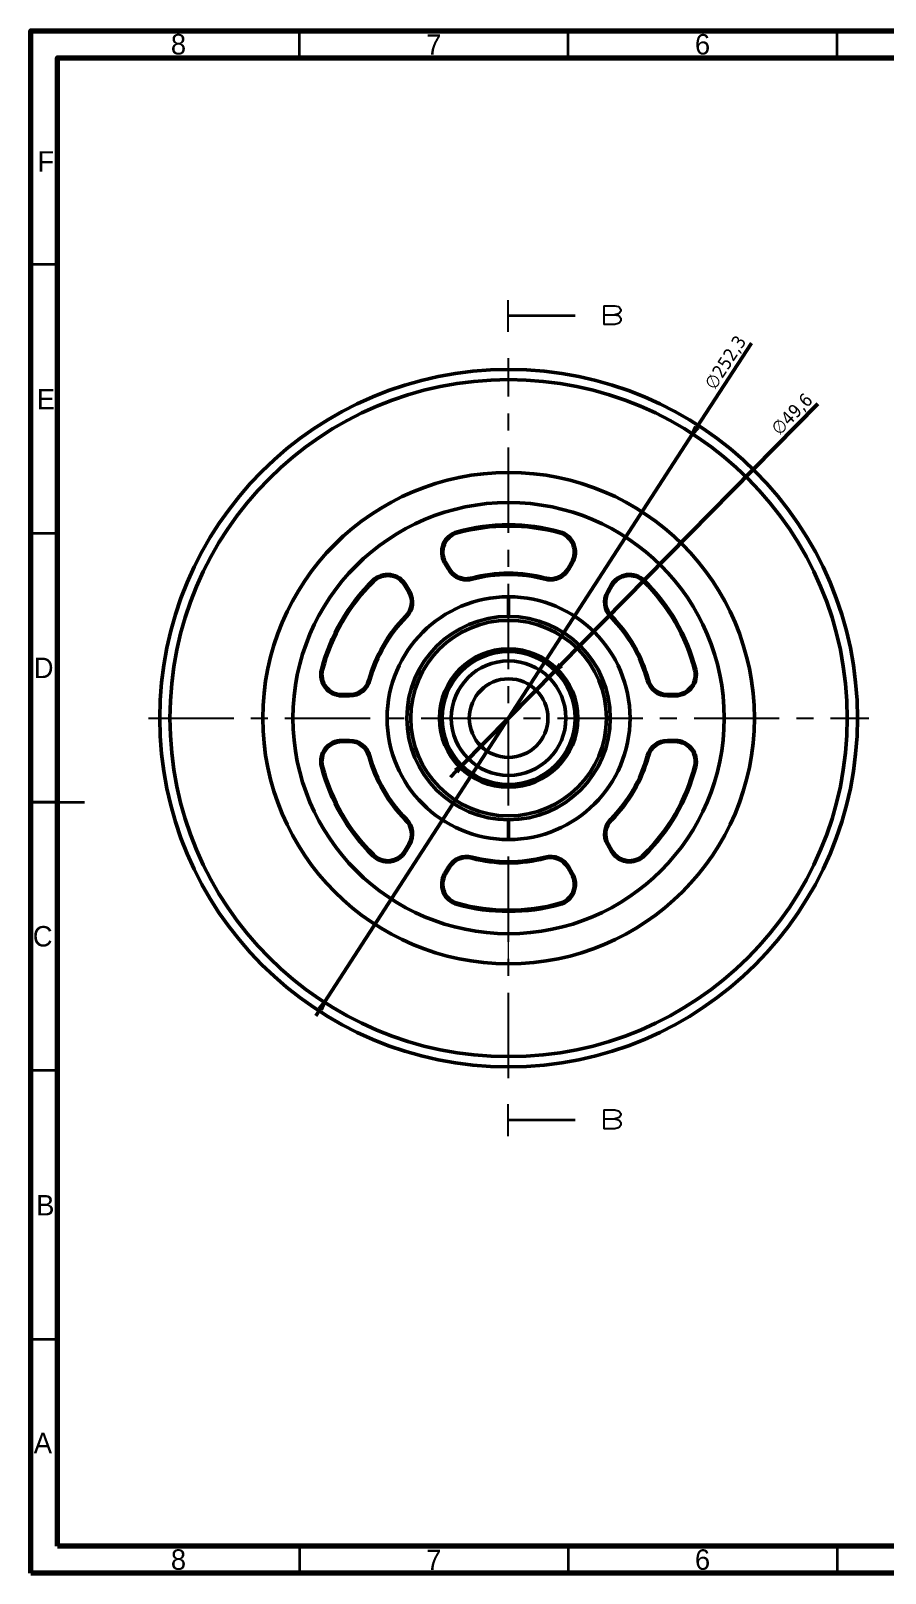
# Model space of a CAD drawing. Header units: millimetres. Extents: x 0 to 6592, y -2299 to 699.
# Drawn here: x 1549 to 1867, y -300 to 274 of the extents above; entities that cross this region are included whole.
import ezdxf

# ---------------------------------------------------------------- set-up
doc = ezdxf.new("R2010")
doc.units = ezdxf.units.MM
doc.linetypes.add('CENTER', pattern=[50.8, 31.75, -6.35, 6.35, -6.35])
doc.layers.add('10', color=7, linetype='Continuous', true_color=0xffffff)
doc.layers.add('11', color=7, linetype='Continuous', true_color=0xffffff)
doc.layers.add('dldam', color=7, linetype='Continuous', lineweight=50)
doc.layers.add('dtam', color=92, linetype='CENTER', lineweight=25)
doc.styles.add('blockfont', font='simplex.shx')
doc.styles.add('PDF Century Gothic', font='GOTHIC.TTF')
doc.styles.get("Standard").update_dxf_attribs({"font": 'tahoma.ttf'})
doc.dimstyles.new('TCVN', dxfattribs={"dimtxt": 5, "dimasz": 3, "dimexe": 2, "dimexo": 0, "dimtad": 1, "dimdec": 1, "dimtxsty": 'Standard', "dimblk": 'OPEN', "dimcen": 2.5, "dimclrd": 256, "dimclre": 256, "dimadec": 1, "dimazin": 0, "dimtfac": 1, "dimtdec": 1, "dimtmove": 0, "dimatfit": 3, "dimfxl": 1, "dimlwd": -1, "dimlwe": -1, "dimarcsym": 0})

# ---------------------------------------------------------------- blocks, each defined once
blk = doc.blocks.new('ASSORTED_DRAFT1')
at = {"color": 18, "lineweight": 70}
blk.add_solid([(386.97, 378.25), (393.97, 380.13), (393.97, 376.38), (386.97, 378.25)], dxfattribs=at)
blk = doc.blocks.new('ASSORTED_DRAFT2')
at = {"color": 18, "lineweight": 70}
blk.add_solid([(386.97, 677.83), (393.97, 679.71), (393.97, 675.96), (386.97, 677.83)], dxfattribs=at)
blk = doc.blocks.new('_Open')
at = {"color": 0, "linetype": 'ByBlock', "lineweight": -2}
for p, q in [((-1, 0.17), (0, 0)), ((-1, -0.17), (0, 0)), ((0, 0), (-1, 0))]:
    blk.add_line(p, q, dxfattribs=at)
blk = doc.blocks.new('*D35')
at = {"layer": 'Defpoints', "color": 0, "transparency": 16777216}
for p in [(1795.68, 124.07), (1658.61, -87.69)]:
    blk.add_point(p, dxfattribs=at)
at = {"layer": 'dldam', "transparency": 16777216}
for p, q in [((1817.57, 157.9), (1797.31, 126.59)), ((1658.61, -87.69), (1795.68, 124.07)), ((1656.98, -90.21), (1655.35, -92.73))]:
    blk.add_line(p, q, dxfattribs=at)
at = {"layer": 'dldam', "transparency": 16777216, "xscale": 3, "yscale": 3, "zscale": 3}
for p, rotation in [((1795.68, 124.07), 237.0872162207584), ((1658.61, -87.69), 57.08721622075846)]:
    blk.add_blockref('_Open', p, dxfattribs=dict(at, rotation=rotation))
at = {"layer": 'dldam', "color": 0, "transparency": 16777216, "insert": (1808.16, 150.53), "char_height": 5, "attachment_point": 5, "rotation": 57.08722}
blk.add_mtext('∅252,3', dxfattribs=at)
blk = doc.blocks.new('*D36')
at = {"layer": 'Defpoints', "color": 0, "transparency": 16777216}
for p in [(1744.52, 35.85), (1709.77, 0.53)]:
    blk.add_point(p, dxfattribs=at)
at = {"layer": 'dldam', "transparency": 16777216}
for p, q in [((1842.34, 135.28), (1746.62, 37.99)), ((1709.77, 0.53), (1744.52, 35.85)), ((1707.67, -1.61), (1705.56, -3.75))]:
    blk.add_line(p, q, dxfattribs=at)
at = {"layer": 'dldam', "transparency": 16777216, "xscale": 3, "yscale": 3, "zscale": 3}
for p, rotation in [((1744.52, 35.85), 225.4677685753531), ((1709.77, 0.53), 45.46776857535314)]:
    blk.add_blockref('_Open', p, dxfattribs=dict(at, rotation=rotation))
at = {"layer": 'dldam', "color": 0, "transparency": 16777216, "insert": (1832.9, 131.24), "char_height": 5, "attachment_point": 5, "rotation": 45.46777}
blk.add_mtext('∅49,6', dxfattribs=at)

msp = doc.modelspace()

# ---------------------------------------------------------------- hatches: boundary and pattern name
at = {"layer": 'dldam', "true_color": 0x139b48}
h = msp.add_hatch(dxfattribs=at)
h.set_pattern_fill('ANSI31', color=114, scale=2)
edge = h.paths.add_edge_path()
edge.add_line((1949.02, 71.94), (1936.43, 71.61))
edge.add_line((1936.43, 71.61), (1936.43, 63.41))
edge.add_spline(control_points=[(1936.43, 63.41), (1932.19, 60.96), (1927.94, 58.51), (1923.7, 56.06)], knot_values=[0, 0, 0, 0, 1, 1, 1, 1], degree=3, periodic=0)
edge.add_line((1923.7, 56.06), (1923.7, 42.96))
edge.add_line((1923.7, 42.96), (1949.02, 42.96))
edge.add_line((1949.02, 42.96), (1949.02, 71.94))
edge = h.paths.add_edge_path()
edge.add_line((1961.6, 63.41), (1961.6, 71.61))
edge.add_line((1961.6, 71.61), (1949.02, 71.94))
edge.add_line((1949.02, 71.94), (1949.02, 42.96))
edge.add_line((1949.02, 42.96), (1974.34, 42.96))
edge.add_line((1974.34, 42.96), (1974.34, 56.06))
edge.add_spline(control_points=[(1974.34, 56.06), (1970.09, 58.51), (1965.85, 60.96), (1961.6, 63.41)], knot_values=[0, 0, 0, 0, 1, 1, 1, 1], degree=3, periodic=0)
edge = h.paths.add_edge_path()
edge.add_line((1974.34, -6.59), (1949.02, -6.59))
edge.add_line((1949.02, -6.59), (1949.02, -35.56))
edge.add_line((1949.02, -35.56), (1961.59, -35.23))
edge.add_line((1961.59, -35.23), (1961.6, -27.04))
edge.add_spline(control_points=[(1961.6, -27.04), (1965.85, -24.59), (1970.09, -22.14), (1974.34, -19.69)], knot_values=[0, 0, 0, 0, 1, 1, 1, 1], degree=3, periodic=0)
edge.add_line((1974.34, -19.69), (1974.34, -6.59))
edge = h.paths.add_edge_path()
edge.add_line((1949.02, -6.59), (1923.7, -6.59))
edge.add_line((1923.7, -6.59), (1923.7, -19.69))
edge.add_spline(control_points=[(1923.7, -19.69), (1927.94, -22.14), (1932.19, -24.59), (1936.43, -27.04)], knot_values=[0, 0, 0, 0, 1, 1, 1, 1], degree=3, periodic=0)
edge.add_line((1936.43, -27.04), (1936.43, -35.23))
edge.add_line((1936.43, -35.23), (1949.02, -35.56))
edge.add_line((1949.02, -35.56), (1949.02, -6.59))
h.paths.add_polyline_path([(1962.55, -143.37), (1972.58, -143.37), (1972.58, -128.25), (1962.55, -128.25)], flags=9)
h.paths.add_polyline_path([(1917.9, -144.38), (1927.04, -144.38), (1927.04, -129.26), (1917.9, -129.26)], flags=9)
h.paths.add_polyline_path([(2057.44, -102.05), (2324.3, -102.05), (2324.3, -41.81), (2057.44, -41.81)], flags=9)
h.paths.add_polyline_path([(1759.06, 163.06), (1769.56, 163.06), (1769.56, 173.56), (1759.06, 173.56)], flags=9)
h.paths.add_polyline_path([(1759.06, -136.52), (1769.56, -136.52), (1769.56, -126.02), (1759.06, -126.02)], flags=9)
h.paths.add_polyline_path([(1911.19, -166.43), (1998.69, -166.43), (1998.69, -155.93), (1911.19, -155.93)], flags=9)

# ---------------------------------------------------------------- linework, layer by layer
at = {"layer": '10', "color": 155, "linetype": 'Continuous', "lineweight": 13}
for p, q in [((1727.15, 98.5), (1727.15, 109.72)), ((1727.15, -73.34), (1727.15, -62.12))]:
    msp.add_line(p, q, dxfattribs=at)
at = {"layer": '11', "color": 7, "linetype": 'Continuous', "lineweight": 35, "true_color": 0xffffff}
for p, q in [((1751.94, 168), (1726.94, 168)), ((1751.94, -131.58), (1726.94, -131.58))]:
    msp.add_line(p, q, dxfattribs=at)
at = {"layer": '11', "color": 7, "linetype": 'Continuous', "lineweight": 70, "true_color": 0xffffff}
for points in [[(1726.94, 174, 0.7, 0.7, 0), (1726.94, 162, 0.7, 0.7, 0)], [(1726.94, -137.58, 0.7, 0.7, 0), (1726.94, -125.58, 0.7, 0.7, 0)]]:
    msp.add_lwpolyline(points, format="xyseb", dxfattribs=at)
at = {"layer": 'dldam', "lineweight": 50}
for p, q in [((1708.13, 87.18), (1708.01, 87.61)), ((1746.28, 87.61), (1746.16, 87.18)), ((1703.29, 76.1), (1703.67, 76.32)), ((1703.29, 76.1), (1704.72, 73.63)), ((1705.1, 73.85), (1703.67, 76.32)), ((1750.62, 76.32), (1749.19, 73.85)), ((1749.57, 73.63), (1751, 76.1)), ((1750.62, 76.32), (1751, 76.1)), ((1676.59, 69.47), (1676.9, 69.16)), ((1705.1, 73.85), (1704.72, 73.63)), ((1711.53, 69.7), (1711.53, 70.14)), ((1713.53, 69.96), (1713.42, 70.38)), ((1740.87, 70.38), (1740.76, 69.96)), ((1742.76, 69.7), (1742.76, 70.14)), ((1749.57, 73.63), (1749.19, 73.85)), ((1777.39, 69.16), (1777.7, 69.47)), ((1688.53, 67.58), (1688.91, 67.8)), ((1688.53, 67.58), (1689.96, 65.1)), ((1690.34, 65.32), (1688.91, 67.8)), ((1690.34, 65.32), (1689.96, 65.1)), ((1727.15, 56.06), (1727.15, 63.42)), ((1765.38, 67.8), (1763.95, 65.32)), ((1764.33, 65.1), (1763.95, 65.32)), ((1764.33, 65.1), (1765.76, 67.58)), ((1765.38, 67.8), (1765.76, 67.58)), ((1688.81, 56.17), (1689.12, 55.86)), ((1765.17, 55.86), (1765.48, 56.17)), ((1657.88, 36.22), (1657.46, 36.33)), ((1796.83, 36.33), (1796.41, 36.22)), ((1675.5, 32.28), (1675.08, 32.39)), ((1779.21, 32.39), (1778.79, 32.28)), ((1667.92, 26.93), (1665.06, 26.93)), ((1665.06, 26.49), (1665.06, 26.93)), ((1665.06, 26.49), (1667.92, 26.49)), ((1667.92, 26.93), (1667.92, 26.49)), ((1789.23, 26.93), (1786.37, 26.93)), ((1786.37, 26.49), (1786.37, 26.93)), ((1786.37, 26.49), (1789.23, 26.49)), ((1789.23, 26.93), (1789.23, 26.49)), ((1665.06, 9.45), (1665.06, 9.89)), ((1667.92, 9.89), (1665.06, 9.89)), ((1665.06, 9.45), (1667.92, 9.45)), ((1667.92, 9.89), (1667.92, 9.45)), ((1786.37, 9.45), (1786.37, 9.89)), ((1789.23, 9.89), (1786.37, 9.89)), ((1786.37, 9.45), (1789.23, 9.45)), ((1789.23, 9.89), (1789.23, 9.45)), ((1657.46, 0.05), (1657.88, 0.16)), ((1675.08, 3.98), (1675.5, 4.1)), ((1778.79, 4.1), (1779.21, 3.98)), ((1796.41, 0.16), (1796.83, 0.05)), ((1689.12, -19.49), (1688.81, -19.8)), ((1727.15, -27.04), (1727.15, -19.69)), ((1765.48, -19.8), (1765.17, -19.49)), ((1676.9, -32.78), (1676.59, -33.09)), ((1689.96, -28.73), (1688.53, -31.21)), ((1688.91, -31.43), (1688.53, -31.21)), ((1688.91, -31.43), (1690.34, -28.95)), ((1689.96, -28.73), (1690.34, -28.95)), ((1713.42, -34.01), (1713.53, -33.58)), ((1740.76, -33.58), (1740.87, -34.01)), ((1763.95, -28.95), (1764.33, -28.73)), ((1763.95, -28.95), (1765.38, -31.43)), ((1765.76, -31.21), (1764.33, -28.73)), ((1765.76, -31.21), (1765.38, -31.43)), ((1777.7, -33.09), (1777.39, -32.78)), ((1682.11, -35.36), (1682.11, -34.92)), ((1704.72, -37.25), (1703.29, -39.73)), ((1703.67, -39.95), (1703.29, -39.73)), ((1703.67, -39.95), (1705.1, -37.47)), ((1704.72, -37.25), (1705.1, -37.47)), ((1727.15, -35.78), (1727.15, -35.34)), ((1749.19, -37.47), (1749.57, -37.25)), ((1749.19, -37.47), (1750.62, -39.95)), ((1751, -39.73), (1749.57, -37.25)), ((1751, -39.73), (1750.62, -39.95)), ((1772.18, -35.36), (1772.18, -34.92)), ((1708.01, -51.23), (1708.13, -50.81)), ((1746.16, -50.81), (1746.28, -51.23)), ((1727.15, -53.82), (1727.15, -53.38))]:
    msp.add_line(p, q, dxfattribs=at)
at = {"layer": 'dldam', "color": 9, "lineweight": 70, "true_color": 0xc0c0c0}
for points in [[(1549.24, -300.35), (1549.24, 274.23), (2349.94, 274.23), (2349.94, -300.35)], [(1559.19, -290.32), (1559.19, 264.2), (2339.98, 264.2), (2339.98, -290.32)]]:
    msp.add_lwpolyline(points, close=True, dxfattribs=at)
at = {"layer": 'dldam', "color": 9, "lineweight": 35, "true_color": 0xc0c0c0}
for points in [[(1649.31, 264.2), (1649.31, 274.23)], [(1749.38, 264.2), (1749.38, 274.23)], [(1849.52, 264.2), (1849.52, 274.23)], [(1559.19, 187.15), (1549.24, 187.15)], [(1559.19, 87.01), (1549.24, 87.01)], [(1559.19, -13.06), (1549.24, -13.06), (1569.22, -13.06)], [(1559.19, -113.13), (1549.24, -113.13)], [(1559.19, -213.27), (1549.24, -213.27)], [(1649.31, -290.32), (1649.31, -300.35)], [(1749.38, -290.32), (1749.38, -300.35)], [(1849.52, -290.32), (1849.52, -300.35)]]:
    msp.add_lwpolyline(points, dxfattribs=at)
at = {"layer": 'dldam', "lineweight": 50}
for radius in [129.93, 126.12, 126.12, 37.88, 36.43, 25.78, 24.78, 21.34, 21.34, 14.64]:
    msp.add_circle((1727.15, 18.19), radius, dxfattribs=at)
for centre, radius, start, end in [((1727.15, 18.19), 91.53, 90, 270), ((1727.15, 18.19), 91.53, 270, 90), ((1727.15, 18.19), 80.31, 90, 270), ((1727.15, 18.19), 80.31, 270, 90), ((1710.1, 80.03), 7.86, 105.4098, 210), ((1710.1, 80.03), 7.42, 105.4098, 210), ((1727.15, 18.19), 72.01, 74.5902, 105.4098), ((1727.15, 18.19), 71.57, 74.5902, 105.4098), ((1744.19, 80.03), 7.42, 330, 74.5902), ((1744.19, 80.03), 7.86, 330, 74.5902), ((1727.15, 18.19), 72.01, 134.5902, 165.4098), ((1727.15, 18.19), 71.57, 134.5902, 165.4098), ((1682.11, 63.87), 7.86, 30, 134.5902), ((1682.11, 63.87), 7.42, 30, 134.5902), ((1711.53, 77.56), 7.86, 210, 270), ((1711.53, 77.56), 7.42, 210, 270), ((1711.53, 77.56), 7.42, 270, 284.73724), ((1711.53, 77.56), 7.86, 270, 284.73724), ((1727.15, 18.19), 53.97, 75.26276, 104.73724), ((1727.15, 18.19), 53.53, 75.26276, 104.73724), ((1742.76, 77.56), 7.86, 255.26276, 270), ((1742.76, 77.56), 7.42, 255.26276, 270), ((1742.76, 77.56), 7.42, 270, 330), ((1742.76, 77.56), 7.86, 270, 330), ((1772.18, 63.87), 7.86, 45.4098, 150), ((1772.18, 63.87), 7.42, 45.4098, 150), ((1727.15, 18.19), 71.57, 14.5902, 45.4098), ((1727.15, 18.19), 72.01, 14.5902, 45.4098), ((1727.15, 18.19), 45.23, 90, 270), ((1683.54, 61.4), 7.42, 315.26276, 30), ((1683.54, 61.4), 7.86, 315.26276, 30), ((1727.15, 18.19), 45.23, 270, 90), ((1770.75, 61.4), 7.86, 150, 224.73724), ((1770.75, 61.4), 7.42, 150, 224.73724), ((1727.15, 18.19), 53.97, 135.26276, 164.73724), ((1727.15, 18.19), 53.53, 135.26276, 164.73724), ((1727.15, 18.19), 37.88, 90, 270), ((1727.15, 18.19), 37.88, 270, 90), ((1727.15, 18.19), 53.53, 15.26276, 44.73724), ((1727.15, 18.19), 53.97, 15.26276, 44.73724), ((1665.06, 34.35), 7.86, 165.4098, 270), ((1665.06, 34.35), 7.42, 165.4098, 270), ((1789.23, 34.35), 7.86, 270, 14.5902), ((1789.23, 34.35), 7.42, 270, 14.5902), ((1667.92, 34.35), 7.42, 270, 344.73724), ((1667.92, 34.35), 7.86, 270, 344.73724), ((1786.37, 34.35), 7.86, 195.26276, 270), ((1786.37, 34.35), 7.42, 195.26276, 270), ((1665.06, 2.03), 7.86, 90, 194.5902), ((1665.06, 2.03), 7.42, 90, 194.5902), ((1667.92, 2.03), 7.86, 15.26276, 90), ((1667.92, 2.03), 7.42, 15.26276, 90), ((1786.37, 2.03), 7.86, 90, 164.73724), ((1786.37, 2.03), 7.42, 90, 164.73724), ((1789.23, 2.03), 7.86, 345.4098, 90), ((1789.23, 2.03), 7.42, 345.4098, 90), ((1727.15, 18.19), 72.01, 194.5902, 225.4098), ((1727.15, 18.19), 71.57, 194.5902, 225.4098), ((1727.15, 18.19), 53.97, 195.26276, 224.73724), ((1727.15, 18.19), 53.53, 195.26276, 224.73724), ((1727.15, 18.19), 53.53, 315.26276, 344.73724), ((1727.15, 18.19), 53.97, 315.26276, 344.73724), ((1727.15, 18.19), 71.57, 314.5902, 345.4098), ((1727.15, 18.19), 72.01, 314.5902, 345.4098), ((1683.54, -25.02), 7.42, 330, 44.73724), ((1683.54, -25.02), 7.86, 330, 44.73724), ((1770.75, -25.02), 7.86, 135.26276, 210), ((1770.75, -25.02), 7.42, 135.26276, 210), ((1682.11, -27.5), 7.86, 225.4098, 270), ((1682.11, -27.5), 7.42, 225.4098, 270), ((1682.11, -27.5), 7.42, 270, 330), ((1682.11, -27.5), 7.86, 270, 330), ((1711.53, -41.18), 7.86, 75.26276, 150), ((1711.53, -41.18), 7.42, 75.26276, 150), ((1727.15, 18.19), 53.97, 255.26276, 270), ((1727.15, 18.19), 53.53, 255.26276, 270), ((1727.15, 18.19), 53.53, 270, 284.73724), ((1727.15, 18.19), 53.97, 270, 284.73724), ((1742.76, -41.18), 7.86, 30, 104.73724), ((1742.76, -41.18), 7.42, 30, 104.73724), ((1772.18, -27.5), 7.86, 210, 270), ((1772.18, -27.5), 7.42, 210, 270), ((1772.18, -27.5), 7.42, 270, 314.5902), ((1772.18, -27.5), 7.86, 270, 314.5902), ((1710.1, -43.66), 7.86, 150, 254.5902), ((1710.1, -43.66), 7.42, 150, 254.5902), ((1744.19, -43.66), 7.42, 285.4098, 30), ((1744.19, -43.66), 7.86, 285.4098, 30), ((1727.15, 18.19), 72.01, 254.5902, 270), ((1727.15, 18.19), 71.57, 254.5902, 270), ((1727.15, 18.19), 71.57, 270, 285.4098), ((1727.15, 18.19), 72.01, 270, 285.4098)]:
    msp.add_arc(centre, radius, start, end, dxfattribs=at)
at = {"layer": 'dtam', "color": 1, "lineweight": 25}
for p, q in [((1727.15, -115.94), (1727.15, 152.31)), ((1593.02, 18.19), (1861.27, 18.19))]:
    msp.add_line(p, q, dxfattribs=at)

# ---------------------------------------------------------------- block references
at = {"layer": '11', "color": 7, "linetype": 'Continuous', "lineweight": 35, "true_color": 0xffffff}
for name in ['ASSORTED_DRAFT2', 'ASSORTED_DRAFT1']:
    msp.add_blockref(name, (1340.32, -509.84), dxfattribs=at)

# ---------------------------------------------------------------- texts
at = {"layer": '11', "color": 7, "linetype": 'Continuous', "lineweight": 13, "true_color": 0xffffff, "char_height": 7, "attachment_point": 7, "style": 'blockfont'}
for insert in [(1760.81, 164.81), (1760.81, -134.77)]:
    msp.add_mtext('\\W1.5000;B', dxfattribs=dict(at, insert=insert))
at = {"layer": 'dldam', "color": 7, "char_height": 7.61, "attachment_point": 7, "style": 'PDF Century Gothic'}
for s, insert in [('8', (1601.38, 265.32)), ('7', (1696.47, 265.32)), ('6', (1796.56, 265.32)), ('F', (1551.7, 221.78)), ('E', (1551.42, 133.2)), ('D', (1550.32, 33.11)), ('C', (1549.96, -66.99)), ('B', (1551.22, -167.08)), ('A', (1550.33, -255.66)), ('8', (1601.38, -299.2)), ('7', (1696.47, -299.2)), ('6', (1796.56, -299.2))]:
    msp.add_mtext(s, dxfattribs=dict(at, insert=insert))

# ---------------------------------------------------------------- dimensions: what is measured, and where the dimension line sits
at = {"layer": 'dldam'}
for p1, p2, picture, middle in [((1658.61, -87.69), (1795.68, 124.07), '*D35', (1811.43, 148.41)), ((1709.7703, 0.5267), (1744.5203, 35.8487), '*D36', (1835.6776, 128.5067))]:
    dim = msp.add_diameter_dim_2p(p1=p1, p2=p2, dimstyle='TCVN', dxfattribs=at)
    dim.commit()
    dim.dimension.update_dxf_attribs({"geometry": picture, "text_midpoint": middle, "dimtype": 163})

doc.saveas('drawing.dxf')
